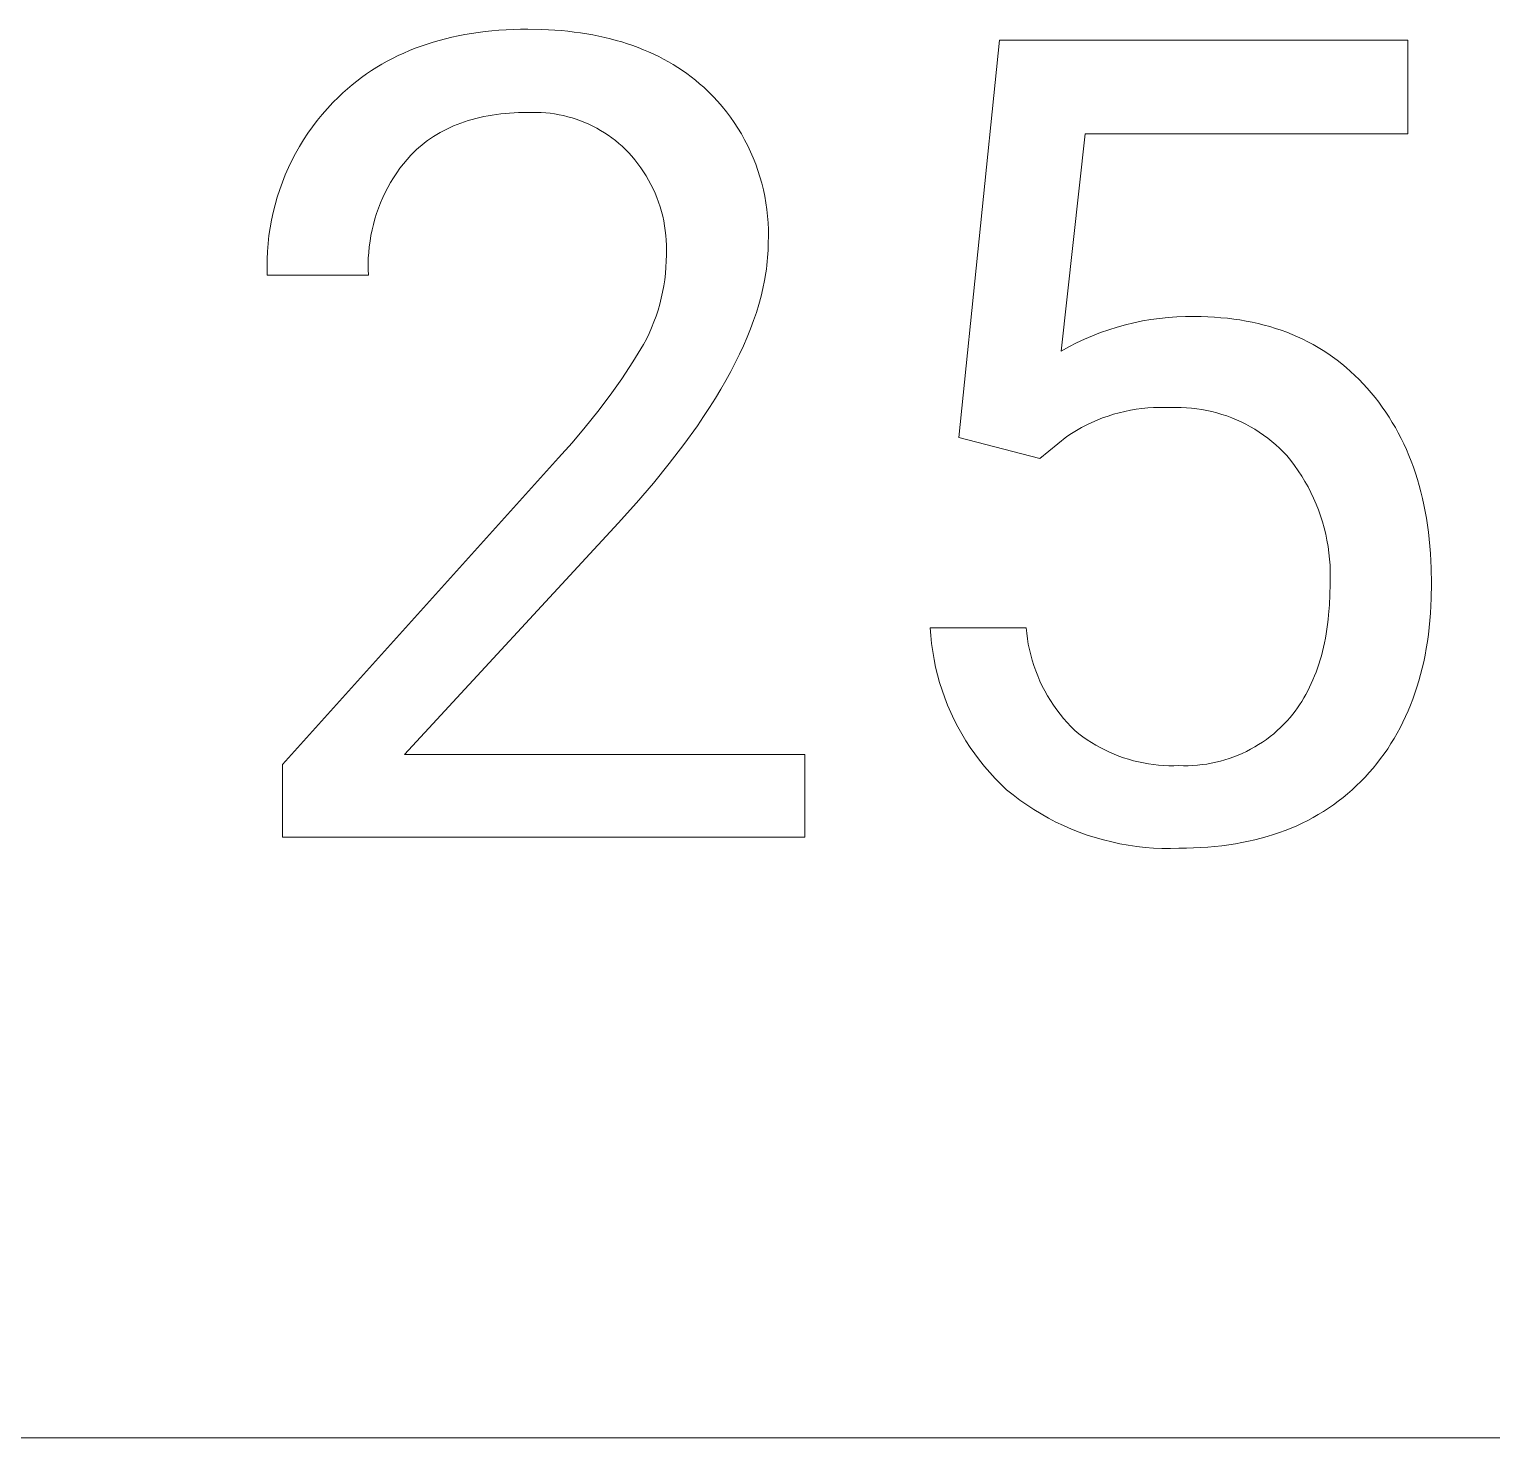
# Model space of a CAD drawing. Header units: millimetres. Extents: x -1656 to 3995, y -637 to 3312.
# Drawn here: x 3153 to 3251.1, y -320.6 to -226 of the extents above; entities that cross this region are included whole.
import ezdxf

# ---------------------------------------------------------------- set-up
doc = ezdxf.new("R2010")
doc.units = ezdxf.units.MM
doc.header["$MEASUREMENT"] = 0
doc.layers.add('Domyślny', color=7, linetype='Continuous', true_color=0x000000)

msp = doc.modelspace()

# ---------------------------------------------------------------- linework, layer by layer
at = {"layer": 'Domyślny', "color": 18, "lineweight": 15, "true_color": 0x000000}
for p, q in [((3180.485, -226.787), (3180.904, -226.677)), ((3180.904, -226.677), (3181.33, -226.575)), ((3181.33, -226.575), (3181.763, -226.482)), ((3181.763, -226.482), (3182.201, -226.398)), ((3182.201, -226.398), (3182.646, -226.322)), ((3182.646, -226.322), (3183.098, -226.256)), ((3183.098, -226.256), (3183.555, -226.199)), ((3183.555, -226.199), (3184.02, -226.15)), ((3184.02, -226.15), (3184.49, -226.11)), ((3184.49, -226.11), (3184.967, -226.079)), ((3184.967, -226.079), (3185.45, -226.057)), ((3185.45, -226.057), (3185.94, -226.044)), ((3185.94, -226.044), (3186.436, -226.04)), ((3186.436, -226.04), (3187.355, -226.055)), ((3187.355, -226.055), (3187.806, -226.074)), ((3187.806, -226.074), (3188.25, -226.1)), ((3188.25, -226.1), (3188.689, -226.135)), ((3188.689, -226.135), (3189.121, -226.176)), ((3189.121, -226.176), (3189.548, -226.226)), ((3189.548, -226.226), (3189.968, -226.283)), ((3189.968, -226.283), (3190.382, -226.348)), ((3190.382, -226.348), (3190.79, -226.42)), ((3190.79, -226.42), (3191.192, -226.5)), ((3191.192, -226.5), (3191.588, -226.587)), ((3191.588, -226.587), (3191.978, -226.682)), ((3191.978, -226.682), (3192.362, -226.785)), ((3177.725, -227.813), (3178.1, -227.64)), ((3178.1, -227.64), (3178.482, -227.475)), ((3178.482, -227.475), (3178.87, -227.32)), ((3178.87, -227.32), (3179.264, -227.173)), ((3179.264, -227.173), (3179.665, -227.036)), ((3179.665, -227.036), (3180.071, -226.907)), ((3180.071, -226.907), (3180.485, -226.787)), ((3192.362, -226.785), (3192.74, -226.895)), ((3192.74, -226.895), (3193.112, -227.013)), ((3193.112, -227.013), (3193.477, -227.139)), ((3193.477, -227.139), (3193.837, -227.272)), ((3193.837, -227.272), (3194.19, -227.413)), ((3194.19, -227.413), (3194.538, -227.561)), ((3194.538, -227.561), (3194.879, -227.717)), ((3194.879, -227.717), (3195.215, -227.881)), ((3215.357, -253.461), (3218.086, -226.777)), ((3218.086, -226.777), (3245.503, -226.777)), ((3245.503, -226.777), (3245.503, -233.062)), ((3175.944, -228.814), (3176.288, -228.596)), ((3176.288, -228.596), (3176.638, -228.387)), ((3176.638, -228.387), (3176.994, -228.186)), ((3176.994, -228.186), (3177.356, -227.995)), ((3177.356, -227.995), (3177.725, -227.813)), ((3195.215, -227.881), (3195.544, -228.052)), ((3195.544, -228.052), (3195.867, -228.231)), ((3195.867, -228.231), (3196.184, -228.417)), ((3196.184, -228.417), (3196.495, -228.611)), ((3196.495, -228.611), (3196.8, -228.813)), ((3174.633, -229.777), (3174.951, -229.522)), ((3174.951, -229.522), (3175.276, -229.277)), ((3175.276, -229.277), (3175.607, -229.041)), ((3175.607, -229.041), (3175.944, -228.814)), ((3196.8, -228.813), (3197.099, -229.022)), ((3197.099, -229.022), (3197.392, -229.239)), ((3197.392, -229.239), (3197.679, -229.463)), ((3197.679, -229.463), (3197.96, -229.695)), ((3173.341, -230.969), (3173.715, -230.593)), ((3173.715, -230.593), (3174.015, -230.312)), ((3174.015, -230.312), (3174.321, -230.04)), ((3174.321, -230.04), (3174.633, -229.777)), ((3197.96, -229.695), (3198.235, -229.935)), ((3198.235, -229.935), (3198.561, -230.243)), ((3198.561, -230.243), (3198.876, -230.563)), ((3198.876, -230.563), (3199.181, -230.893)), ((3172.631, -231.757), (3172.98, -231.357)), ((3172.98, -231.357), (3173.341, -230.969)), ((3185.504, -231.654), (3185.202, -231.673)), ((3185.81, -231.64), (3185.504, -231.654)), ((3186.121, -231.631), (3185.81, -231.64)), ((3186.436, -231.628), (3186.121, -231.631)), ((3186.736, -231.619), (3186.436, -231.628)), ((3187.036, -231.62), (3186.736, -231.619)), ((3187.335, -231.632), (3187.036, -231.62)), ((3187.634, -231.653), (3187.335, -231.632)), ((3187.932, -231.685), (3187.634, -231.653)), ((3199.181, -230.893), (3199.474, -231.233)), ((3199.474, -231.233), (3199.756, -231.582)), ((3199.756, -231.582), (3200.025, -231.941)), ((3171.67, -233.023), (3171.976, -232.591)), ((3171.976, -232.591), (3172.297, -232.168)), ((3172.297, -232.168), (3172.631, -231.757)), ((3181.449, -232.536), (3181.215, -232.639)), ((3181.688, -232.438), (3181.449, -232.536)), ((3181.931, -232.346), (3181.688, -232.438)), ((3182.179, -232.259), (3181.931, -232.346)), ((3182.432, -232.178), (3182.179, -232.259)), ((3182.689, -232.102), (3182.432, -232.178)), ((3182.95, -232.032), (3182.689, -232.102)), ((3183.216, -231.968), (3182.95, -232.032)), ((3183.486, -231.909), (3183.216, -231.968)), ((3183.761, -231.856), (3183.486, -231.909)), ((3184.04, -231.808), (3183.761, -231.856)), ((3184.324, -231.766), (3184.04, -231.808)), ((3184.612, -231.729), (3184.324, -231.766)), ((3184.905, -231.699), (3184.612, -231.729)), ((3185.202, -231.673), (3184.905, -231.699)), ((3188.229, -231.727), (3187.932, -231.685)), ((3188.525, -231.779), (3188.229, -231.727)), ((3188.818, -231.841), (3188.525, -231.779)), ((3189.109, -231.913), (3188.818, -231.841)), ((3189.398, -231.995), (3189.109, -231.913)), ((3189.683, -232.087), (3189.398, -231.995)), ((3189.965, -232.188), (3189.683, -232.087)), ((3190.244, -232.299), (3189.965, -232.188)), ((3190.519, -232.42), (3190.244, -232.299)), ((3190.789, -232.549), (3190.519, -232.42)), ((3191.055, -232.688), (3190.789, -232.549)), ((3200.025, -231.941), (3200.283, -232.309)), ((3200.283, -232.309), (3200.528, -232.685)), ((3171.102, -233.919), (3171.379, -233.466)), ((3171.379, -233.466), (3171.67, -233.023)), ((3179.698, -233.519), (3179.499, -233.667)), ((3179.901, -233.377), (3179.698, -233.519)), ((3180.109, -233.24), (3179.901, -233.377)), ((3180.321, -233.109), (3180.109, -233.24)), ((3180.538, -232.983), (3180.321, -233.109)), ((3180.759, -232.863), (3180.538, -232.983)), ((3180.985, -232.748), (3180.759, -232.863)), ((3181.215, -232.639), (3180.985, -232.748)), ((3191.316, -232.836), (3191.055, -232.688)), ((3191.571, -232.993), (3191.316, -232.836)), ((3191.821, -233.158), (3191.571, -232.993)), ((3192.066, -233.332), (3191.821, -233.158)), ((3192.304, -233.514), (3192.066, -233.332)), ((3192.536, -233.704), (3192.304, -233.514)), ((3200.528, -232.685), (3200.76, -233.069)), ((3200.76, -233.069), (3200.98, -233.461)), ((3200.98, -233.461), (3201.186, -233.859)), ((3223.844, -233.062), (3222.225, -247.646)), ((3245.503, -233.062), (3223.844, -233.062)), ((3170.596, -234.85), (3170.841, -234.38)), ((3170.841, -234.38), (3171.102, -233.919)), ((3178.57, -234.489), (3178.32, -234.776)), ((3178.747, -234.313), (3178.57, -234.489)), ((3178.928, -234.143), (3178.747, -234.313)), ((3179.114, -233.979), (3178.928, -234.143)), ((3179.304, -233.82), (3179.114, -233.979)), ((3179.499, -233.667), (3179.304, -233.82)), ((3192.762, -233.901), (3192.536, -233.704)), ((3192.98, -234.107), (3192.762, -233.901)), ((3193.192, -234.319), (3192.98, -234.107)), ((3193.41, -234.563), (3193.192, -234.319)), ((3193.62, -234.813), (3193.41, -234.563)), ((3201.186, -233.859), (3201.378, -234.265)), ((3201.378, -234.265), (3201.557, -234.677)), ((3170.153, -235.814), (3170.366, -235.328)), ((3170.366, -235.328), (3170.596, -234.85)), ((3177.849, -235.375), (3177.629, -235.687)), ((3178.079, -235.072), (3177.849, -235.375)), ((3178.32, -234.776), (3178.079, -235.072)), ((3193.821, -235.071), (3193.62, -234.813)), ((3194.013, -235.335), (3193.821, -235.071)), ((3194.196, -235.606), (3194.013, -235.335)), ((3201.557, -234.677), (3201.722, -235.094)), ((3201.722, -235.094), (3201.873, -235.517)), ((3201.873, -235.517), (3202.009, -235.945)), ((3169.776, -236.805), (3169.956, -236.306)), ((3169.956, -236.306), (3170.153, -235.814)), ((3177.223, -236.332), (3177.037, -236.664)), ((3177.421, -236.006), (3177.223, -236.332)), ((3177.629, -235.687), (3177.421, -236.006)), ((3194.369, -235.883), (3194.196, -235.606)), ((3194.533, -236.165), (3194.369, -235.883)), ((3194.688, -236.453), (3194.533, -236.165)), ((3194.832, -236.747), (3194.688, -236.453)), ((3202.009, -235.945), (3202.131, -236.377)), ((3202.131, -236.377), (3202.239, -236.813)), ((3169.466, -237.819), (3169.612, -237.309)), ((3169.612, -237.309), (3169.776, -236.805)), ((3176.699, -237.347), (3176.547, -237.697)), ((3176.862, -237.003), (3176.699, -237.347)), ((3177.037, -236.664), (3176.862, -237.003)), ((3194.966, -237.045), (3194.832, -236.747)), ((3195.09, -237.347), (3194.966, -237.045)), ((3195.203, -237.654), (3195.09, -237.347)), ((3202.239, -236.813), (3202.331, -237.252)), ((3202.331, -237.252), (3202.409, -237.694)), ((3169.225, -238.851), (3169.337, -238.333)), ((3169.337, -238.333), (3169.466, -237.819)), ((3176.281, -238.412), (3176.167, -238.775)), ((3176.408, -238.052), (3176.281, -238.412)), ((3176.547, -237.697), (3176.408, -238.052)), ((3195.306, -237.964), (3195.203, -237.654)), ((3195.398, -238.277), (3195.306, -237.964)), ((3195.479, -238.594), (3195.398, -238.277)), ((3202.409, -237.694), (3202.472, -238.138)), ((3202.472, -238.138), (3202.521, -238.585)), ((3169.054, -239.897), (3169.131, -239.373)), ((3169.131, -239.373), (3169.225, -238.851)), ((3176.065, -239.142), (3175.976, -239.513)), ((3176.167, -238.775), (3176.065, -239.142)), ((3195.55, -238.913), (3195.479, -238.594)), ((3195.609, -239.234), (3195.55, -238.913)), ((3195.657, -239.558), (3195.609, -239.234)), ((3202.521, -238.585), (3202.554, -239.032)), ((3202.554, -239.032), (3202.572, -239.481)), ((3202.572, -239.481), (3202.575, -239.93)), ((3168.953, -240.953), (3168.995, -240.424)), ((3168.995, -240.424), (3169.054, -239.897)), ((3175.836, -240.262), (3175.786, -240.64)), ((3175.9, -239.886), (3175.836, -240.262)), ((3175.976, -239.513), (3175.9, -239.886)), ((3195.695, -239.882), (3195.657, -239.558)), ((3195.721, -240.208), (3195.695, -239.882)), ((3195.736, -240.534), (3195.721, -240.208)), ((3202.563, -240.379), (3202.56, -240.626)), ((3202.575, -239.93), (3202.563, -240.379)), ((3168.929, -241.482), (3168.953, -240.953)), ((3175.724, -241.4), (3175.712, -241.781)), ((3175.748, -241.019), (3175.724, -241.4)), ((3175.786, -240.64), (3175.748, -241.019)), ((3195.724, -241.606), (3195.732, -241.188)), ((3195.732, -241.188), (3195.739, -240.861)), ((3195.739, -240.861), (3195.736, -240.534)), ((3202.524, -241.375), (3202.501, -241.628)), ((3202.541, -241.124), (3202.524, -241.375)), ((3202.553, -240.874), (3202.541, -241.124)), ((3202.56, -240.626), (3202.553, -240.874)), ((3168.924, -242.013), (3168.929, -241.482)), ((3168.935, -242.543), (3168.924, -242.013)), ((3175.712, -241.781), (3175.714, -242.162)), ((3175.714, -242.162), (3175.729, -242.543)), ((3195.617, -242.858), (3195.667, -242.442)), ((3195.667, -242.442), (3195.702, -242.025)), ((3195.702, -242.025), (3195.724, -241.606)), ((3202.406, -242.396), (3202.317, -242.915)), ((3202.443, -242.138), (3202.406, -242.396)), ((3202.474, -241.883), (3202.443, -242.138)), ((3202.501, -241.628), (3202.474, -241.883)), ((3175.729, -242.543), (3168.935, -242.543)), ((3195.477, -243.683), (3195.554, -243.271)), ((3195.554, -243.271), (3195.617, -242.858)), ((3202.317, -242.915), (3202.209, -243.441)), ((3195.283, -244.497), (3195.387, -244.092)), ((3195.387, -244.092), (3195.477, -243.683)), ((3202.082, -243.972), (3201.934, -244.51)), ((3202.209, -243.441), (3202.082, -243.972)), ((3194.891, -245.69), (3195.035, -245.297)), ((3195.035, -245.297), (3195.166, -244.899)), ((3195.166, -244.899), (3195.283, -244.497)), ((3201.768, -245.053), (3201.581, -245.603)), ((3201.934, -244.51), (3201.768, -245.053)), ((3228.832, -245.451), (3229.413, -245.392)), ((3229.413, -245.392), (3229.996, -245.352)), ((3229.996, -245.352), (3230.58, -245.332)), ((3230.58, -245.332), (3231.164, -245.331)), ((3231.164, -245.331), (3231.62, -245.336)), ((3231.62, -245.336), (3232.069, -245.35)), ((3232.069, -245.35), (3232.513, -245.374)), ((3232.513, -245.374), (3232.95, -245.407)), ((3194.565, -246.462), (3194.735, -246.079)), ((3194.735, -246.079), (3194.891, -245.69)), ((3201.375, -246.158), (3201.149, -246.72)), ((3201.581, -245.603), (3201.375, -246.158)), ((3224.866, -246.407), (3225.418, -246.214)), ((3225.418, -246.214), (3225.975, -246.039)), ((3225.975, -246.039), (3226.538, -245.883)), ((3226.538, -245.883), (3227.106, -245.746)), ((3227.106, -245.746), (3227.678, -245.628)), ((3227.678, -245.628), (3228.253, -245.53)), ((3228.253, -245.53), (3228.832, -245.451)), ((3232.95, -245.407), (3233.382, -245.449)), ((3233.382, -245.449), (3233.807, -245.5)), ((3233.807, -245.5), (3234.227, -245.561)), ((3234.227, -245.561), (3234.64, -245.632)), ((3234.64, -245.632), (3235.047, -245.711)), ((3235.047, -245.711), (3235.449, -245.801)), ((3235.449, -245.801), (3235.844, -245.899)), ((3235.844, -245.899), (3236.233, -246.007)), ((3236.233, -246.007), (3236.617, -246.125)), ((3236.617, -246.125), (3236.994, -246.252)), ((3236.994, -246.252), (3237.366, -246.388)), ((3193.477, -248.369), (3194.189, -247.21)), ((3194.189, -247.21), (3194.383, -246.839)), ((3194.383, -246.839), (3194.565, -246.462)), ((3200.903, -247.287), (3200.638, -247.861)), ((3201.149, -246.72), (3200.903, -247.287)), ((3222.736, -247.363), (3223.256, -247.097)), ((3223.256, -247.097), (3223.785, -246.849)), ((3223.785, -246.849), (3224.322, -246.619)), ((3224.322, -246.619), (3224.866, -246.407)), ((3237.366, -246.388), (3237.731, -246.533)), ((3237.731, -246.533), (3238.091, -246.689)), ((3238.091, -246.689), (3238.444, -246.853)), ((3238.444, -246.853), (3238.792, -247.027)), ((3238.792, -247.027), (3239.134, -247.211)), ((3239.134, -247.211), (3239.47, -247.403)), ((3200.638, -247.861), (3200.353, -248.44)), ((3222.225, -247.646), (3222.736, -247.363)), ((3239.47, -247.403), (3239.8, -247.606)), ((3239.8, -247.606), (3240.124, -247.817)), ((3240.124, -247.817), (3240.442, -248.039)), ((3240.442, -248.039), (3240.754, -248.269)), ((3240.754, -248.269), (3241.06, -248.509)), ((3192.73, -249.505), (3193.477, -248.369)), ((3200.048, -249.025), (3199.724, -249.617)), ((3200.353, -248.44), (3200.048, -249.025)), ((3241.06, -248.509), (3241.361, -248.759)), ((3241.361, -248.759), (3241.655, -249.018)), ((3241.655, -249.018), (3241.944, -249.286)), ((3241.944, -249.286), (3242.226, -249.564)), ((3191.948, -250.618), (3192.73, -249.505)), ((3199.38, -250.214), (3199.016, -250.817)), ((3199.724, -249.617), (3199.38, -250.214)), ((3242.226, -249.564), (3242.503, -249.852)), ((3242.503, -249.852), (3242.774, -250.149)), ((3242.774, -250.149), (3243.038, -250.456)), ((3191.132, -251.706), (3191.948, -250.618)), ((3199.016, -250.817), (3198.633, -251.426)), ((3243.038, -250.456), (3243.294, -250.769)), ((3243.294, -250.769), (3243.542, -251.089)), ((3243.542, -251.089), (3243.781, -251.416)), ((3190.282, -252.768), (3191.132, -251.706)), ((3198.23, -252.041), (3197.807, -252.662)), ((3198.633, -251.426), (3198.23, -252.041)), ((3225.009, -252.138), (3224.648, -252.28)), ((3225.375, -252.008), (3225.009, -252.138)), ((3225.745, -251.891), (3225.375, -252.008)), ((3226.119, -251.788), (3225.745, -251.891)), ((3226.497, -251.697), (3226.119, -251.788)), ((3226.877, -251.619), (3226.497, -251.697)), ((3227.26, -251.554), (3226.877, -251.619)), ((3227.645, -251.503), (3227.26, -251.554)), ((3228.031, -251.465), (3227.645, -251.503)), ((3228.419, -251.441), (3228.031, -251.465)), ((3228.807, -251.429), (3228.419, -251.441)), ((3229.195, -251.432), (3228.807, -251.429)), ((3229.583, -251.447), (3229.195, -251.432)), ((3229.931, -251.438), (3229.583, -251.447)), ((3230.279, -251.441), (3229.931, -251.438)), ((3230.627, -251.455), (3230.279, -251.441)), ((3230.974, -251.482), (3230.627, -251.455)), ((3231.32, -251.521), (3230.974, -251.482)), ((3231.664, -251.573), (3231.32, -251.521)), ((3232.007, -251.636), (3231.664, -251.573)), ((3232.346, -251.711), (3232.007, -251.636)), ((3232.683, -251.798), (3232.346, -251.711)), ((3233.017, -251.896), (3232.683, -251.798)), ((3233.348, -252.006), (3233.017, -251.896)), ((3233.674, -252.128), (3233.348, -252.006)), ((3233.995, -252.261), (3233.674, -252.128)), ((3234.312, -252.405), (3233.995, -252.261)), ((3243.781, -251.416), (3244.012, -251.749)), ((3244.012, -251.749), (3244.234, -252.089)), ((3244.234, -252.089), (3244.449, -252.435)), ((3189.4, -253.804), (3190.282, -252.768)), ((3197.807, -252.662), (3196.902, -253.922)), ((3222.926, -253.172), (3222.602, -253.385)), ((3223.258, -252.97), (3222.926, -253.172)), ((3223.596, -252.779), (3223.258, -252.97)), ((3223.941, -252.601), (3223.596, -252.779)), ((3224.291, -252.434), (3223.941, -252.601)), ((3224.648, -252.28), (3224.291, -252.434)), ((3234.624, -252.56), (3234.312, -252.405)), ((3234.93, -252.725), (3234.624, -252.56)), ((3235.23, -252.902), (3234.93, -252.725)), ((3235.524, -253.089), (3235.23, -252.902)), ((3235.811, -253.285), (3235.524, -253.089)), ((3244.449, -252.435), (3244.654, -252.788)), ((3244.654, -252.788), (3244.852, -253.148)), ((3244.852, -253.148), (3245.041, -253.514)), ((3188.487, -254.812), (3189.4, -253.804)), ((3196.902, -253.922), (3195.919, -255.205)), ((3220.795, -254.853), (3215.357, -253.461)), ((3222.602, -253.385), (3220.795, -254.853)), ((3236.091, -253.492), (3235.811, -253.285)), ((3236.364, -253.709), (3236.091, -253.492)), ((3236.628, -253.934), (3236.364, -253.709)), ((3236.885, -254.169), (3236.628, -253.934)), ((3237.134, -254.413), (3236.885, -254.169)), ((3245.041, -253.514), (3245.222, -253.887)), ((3245.222, -253.887), (3245.395, -254.266)), ((3169.97, -275.399), (3188.487, -254.812)), ((3195.919, -255.205), (3194.857, -256.512)), ((3237.374, -254.665), (3237.134, -254.413)), ((3237.64, -254.995), (3237.374, -254.665)), ((3237.895, -255.333), (3237.64, -254.995)), ((3245.395, -254.266), (3245.559, -254.653)), ((3245.559, -254.653), (3245.715, -255.045)), ((3245.715, -255.045), (3245.863, -255.445)), ((3238.138, -255.681), (3237.895, -255.333)), ((3238.37, -256.036), (3238.138, -255.681)), ((3238.589, -256.398), (3238.37, -256.036)), ((3245.863, -255.445), (3246.002, -255.851)), ((3246.002, -255.851), (3246.132, -256.263)), ((3194.857, -256.512), (3193.715, -257.843)), ((3238.796, -256.768), (3238.589, -256.398)), ((3238.99, -257.145), (3238.796, -256.768)), ((3239.171, -257.528), (3238.99, -257.145)), ((3246.132, -256.263), (3246.255, -256.682)), ((3246.255, -256.682), (3246.369, -257.108)), ((3246.369, -257.108), (3246.474, -257.541)), ((3193.715, -257.843), (3192.495, -259.196)), ((3239.34, -257.917), (3239.171, -257.528)), ((3239.495, -258.311), (3239.34, -257.917)), ((3246.474, -257.541), (3246.572, -257.98)), ((3246.572, -257.98), (3246.66, -258.425)), ((3239.636, -258.711), (3239.495, -258.311)), ((3239.764, -259.115), (3239.636, -258.711)), ((3239.878, -259.523), (3239.764, -259.115)), ((3246.66, -258.425), (3246.741, -258.878)), ((3246.741, -258.878), (3246.813, -259.337)), ((3192.495, -259.196), (3178.156, -274.74)), ((3239.979, -259.935), (3239.878, -259.523)), ((3240.065, -260.35), (3239.979, -259.935)), ((3246.813, -259.337), (3246.876, -259.802)), ((3246.876, -259.802), (3246.931, -260.274)), ((3240.137, -260.767), (3240.065, -260.35)), ((3240.196, -261.187), (3240.137, -260.767)), ((3246.931, -260.274), (3246.978, -260.753)), ((3246.978, -260.753), (3247.016, -261.238)), ((3240.239, -261.609), (3240.196, -261.187)), ((3240.269, -262.031), (3240.239, -261.609)), ((3240.284, -262.455), (3240.269, -262.031)), ((3247.016, -261.238), (3247.046, -261.73)), ((3247.046, -261.73), (3247.067, -262.229)), ((3240.272, -263.302), (3240.285, -262.879)), ((3240.285, -262.879), (3240.284, -262.455)), ((3247.067, -262.229), (3247.084, -263.246)), ((3240.23, -264.689), (3240.261, -264.005)), ((3240.261, -264.005), (3240.272, -263.302)), ((3247.084, -263.246), (3247.066, -264.263)), ((3240.178, -265.353), (3240.23, -264.689)), ((3247.045, -264.761), (3247.014, -265.253)), ((3247.066, -264.263), (3247.045, -264.761)), ((3240.061, -266.314), (3240.106, -265.998)), ((3240.106, -265.998), (3240.145, -265.678)), ((3240.145, -265.678), (3240.178, -265.353)), ((3246.975, -265.737), (3246.927, -266.215)), ((3247.014, -265.253), (3246.975, -265.737)), ((3213.474, -266.754), (3213.438, -266.219)), ((3213.438, -266.219), (3219.873, -266.219)), ((3213.529, -267.287), (3213.474, -266.754)), ((3219.873, -266.219), (3219.91, -266.589)), ((3219.91, -266.589), (3219.959, -266.958)), ((3219.959, -266.958), (3220.021, -267.325)), ((3239.898, -267.23), (3239.957, -266.93)), ((3239.957, -266.93), (3240.012, -266.624)), ((3240.012, -266.624), (3240.061, -266.314)), ((3246.87, -266.687), (3246.805, -267.151)), ((3246.927, -266.215), (3246.87, -266.687)), ((3213.601, -267.818), (3213.529, -267.287)), ((3213.692, -268.347), (3213.601, -267.818)), ((3220.021, -267.325), (3220.095, -267.689)), ((3220.095, -267.689), (3220.182, -268.051)), ((3239.687, -268.104), (3239.762, -267.818)), ((3239.762, -267.818), (3239.833, -267.526)), ((3239.833, -267.526), (3239.898, -267.23)), ((3246.731, -267.609), (3246.648, -268.06)), ((3246.805, -267.151), (3246.731, -267.609)), ((3213.8, -268.872), (3213.692, -268.347)), ((3213.926, -269.393), (3213.8, -268.872)), ((3220.182, -268.051), (3220.282, -268.409)), ((3220.282, -268.409), (3220.394, -268.764)), ((3220.394, -268.764), (3220.517, -269.115)), ((3239.332, -269.202), (3239.429, -268.934)), ((3239.429, -268.934), (3239.52, -268.662)), ((3239.52, -268.662), (3239.606, -268.386)), ((3239.606, -268.386), (3239.687, -268.104)), ((3246.457, -268.941), (3246.348, -269.372)), ((3246.557, -268.504), (3246.457, -268.941)), ((3246.648, -268.06), (3246.557, -268.504)), ((3214.069, -269.909), (3213.926, -269.393)), ((3214.23, -270.42), (3214.069, -269.909)), ((3220.517, -269.115), (3220.653, -269.461)), ((3220.653, -269.461), (3220.801, -269.803)), ((3220.801, -269.803), (3220.96, -270.139)), ((3239.011, -269.974), (3239.124, -269.722)), ((3239.124, -269.722), (3239.231, -269.464)), ((3239.231, -269.464), (3239.332, -269.202)), ((3246.23, -269.796), (3246.104, -270.213)), ((3246.348, -269.372), (3246.23, -269.796)), ((3214.408, -270.926), (3214.23, -270.42)), ((3220.96, -270.139), (3221.131, -270.469)), ((3221.131, -270.469), (3221.313, -270.794)), ((3221.313, -270.794), (3221.506, -271.112)), ((3238.51, -270.938), (3238.643, -270.704)), ((3238.643, -270.704), (3238.771, -270.466)), ((3238.771, -270.466), (3238.894, -270.223)), ((3238.894, -270.223), (3239.011, -269.974)), ((3245.969, -270.623), (3245.825, -271.026)), ((3246.104, -270.213), (3245.969, -270.623)), ((3214.603, -271.425), (3214.408, -270.926)), ((3214.815, -271.918), (3214.603, -271.425)), ((3221.506, -271.112), (3221.71, -271.423)), ((3221.71, -271.423), (3221.925, -271.727)), ((3221.925, -271.727), (3222.15, -272.023)), ((3237.765, -272.036), (3237.924, -271.826)), ((3237.924, -271.826), (3238.079, -271.611)), ((3238.079, -271.611), (3238.228, -271.391)), ((3238.228, -271.391), (3238.371, -271.167)), ((3238.371, -271.167), (3238.51, -270.938)), ((3245.511, -271.812), (3245.342, -272.194)), ((3245.673, -271.422), (3245.511, -271.812)), ((3245.825, -271.026), (3245.673, -271.422)), ((3215.043, -272.403), (3214.815, -271.918)), ((3215.287, -272.88), (3215.043, -272.403)), ((3215.548, -273.348), (3215.287, -272.88)), ((3222.15, -272.023), (3222.385, -272.311)), ((3222.385, -272.311), (3222.63, -272.591)), ((3222.63, -272.591), (3222.884, -272.863)), ((3222.884, -272.863), (3223.148, -273.125)), ((3236.956, -272.921), (3237.178, -272.701)), ((3237.178, -272.701), (3237.393, -272.475)), ((3237.393, -272.475), (3237.6, -272.241)), ((3237.6, -272.241), (3237.765, -272.036)), ((3245.163, -272.57), (3244.976, -272.939)), ((3245.342, -272.194), (3245.163, -272.57)), ((3215.824, -273.808), (3215.548, -273.348)), ((3216.115, -274.257), (3215.824, -273.808)), ((3223.148, -273.125), (3223.414, -273.34)), ((3223.414, -273.34), (3223.688, -273.546)), ((3223.688, -273.546), (3223.969, -273.743)), ((3223.969, -273.743), (3224.256, -273.93)), ((3235.742, -273.899), (3235.998, -273.72)), ((3235.998, -273.72), (3236.247, -273.532)), ((3236.247, -273.532), (3236.49, -273.336)), ((3236.49, -273.336), (3236.727, -273.132)), ((3236.727, -273.132), (3236.956, -272.921)), ((3244.575, -273.656), (3244.362, -274.005)), ((3244.78, -273.301), (3244.575, -273.656)), ((3244.976, -272.939), (3244.78, -273.301)), ((3178.156, -274.74), (3205.028, -274.74)), ((3205.028, -274.74), (3205.028, -280.291)), ((3216.422, -274.697), (3216.115, -274.257)), ((3216.743, -275.126), (3216.422, -274.697)), ((3224.256, -273.93), (3224.549, -274.107)), ((3224.549, -274.107), (3224.848, -274.275)), ((3224.848, -274.275), (3225.152, -274.432)), ((3225.152, -274.432), (3225.462, -274.579)), ((3225.462, -274.579), (3225.776, -274.715)), ((3225.776, -274.715), (3226.095, -274.841)), ((3226.095, -274.841), (3226.418, -274.955)), ((3233.804, -274.898), (3234.095, -274.784)), ((3234.095, -274.784), (3234.381, -274.66)), ((3234.381, -274.66), (3234.663, -274.526)), ((3234.663, -274.526), (3234.941, -274.383)), ((3234.941, -274.383), (3235.213, -274.231)), ((3235.213, -274.231), (3235.48, -274.069)), ((3235.48, -274.069), (3235.742, -273.899)), ((3243.909, -274.68), (3243.669, -275.008)), ((3244.14, -274.346), (3243.909, -274.68)), ((3244.362, -274.005), (3244.14, -274.346)), ((3169.97, -280.291), (3169.97, -275.399)), ((3217.079, -275.544), (3216.743, -275.126)), ((3217.428, -275.951), (3217.079, -275.544)), ((3226.418, -274.955), (3226.744, -275.059)), ((3226.744, -275.059), (3227.074, -275.152)), ((3227.074, -275.152), (3227.407, -275.234)), ((3227.407, -275.234), (3227.742, -275.304)), ((3227.742, -275.304), (3228.08, -275.363)), ((3228.08, -275.363), (3228.419, -275.411)), ((3228.419, -275.411), (3228.76, -275.448)), ((3228.76, -275.448), (3229.101, -275.472)), ((3229.101, -275.472), (3229.444, -275.486)), ((3229.444, -275.486), (3229.786, -275.487)), ((3229.786, -275.487), (3230.129, -275.478)), ((3230.129, -275.478), (3230.441, -275.487)), ((3230.441, -275.487), (3230.753, -275.485)), ((3230.753, -275.485), (3231.065, -275.473)), ((3231.065, -275.473), (3231.376, -275.45)), ((3231.376, -275.45), (3231.687, -275.417)), ((3231.687, -275.417), (3231.996, -275.374)), ((3231.996, -275.374), (3232.303, -275.32)), ((3232.303, -275.32), (3232.609, -275.256)), ((3232.609, -275.256), (3232.912, -275.182)), ((3232.912, -275.182), (3233.213, -275.097)), ((3233.213, -275.097), (3233.51, -275.003)), ((3233.51, -275.003), (3233.804, -274.898)), ((3243.164, -275.642), (3242.898, -275.949)), ((3243.421, -275.329), (3243.164, -275.642)), ((3243.669, -275.008), (3243.421, -275.329)), ((3217.791, -276.345), (3217.428, -275.951)), ((3218.167, -276.727), (3217.791, -276.345)), ((3218.556, -277.096), (3218.167, -276.727)), ((3242.342, -276.543), (3242.052, -276.827)), ((3242.624, -276.249), (3242.342, -276.543)), ((3242.898, -275.949), (3242.624, -276.249)), ((3218.998, -277.453), (3218.556, -277.096)), ((3219.452, -277.795), (3218.998, -277.453)), ((3241.142, -277.624), (3240.825, -277.871)), ((3241.453, -277.368), (3241.142, -277.624)), ((3241.756, -277.102), (3241.453, -277.368)), ((3242.052, -276.827), (3241.756, -277.102)), ((3219.917, -278.122), (3219.452, -277.795)), ((3220.393, -278.433), (3219.917, -278.122)), ((3220.878, -278.728), (3220.393, -278.433)), ((3221.374, -279.007), (3220.878, -278.728)), ((3239.485, -278.767), (3239.132, -278.968)), ((3239.83, -278.557), (3239.485, -278.767)), ((3240.169, -278.338), (3239.83, -278.557)), ((3240.5, -278.109), (3240.169, -278.338)), ((3240.825, -277.871), (3240.5, -278.109)), ((3221.878, -279.268), (3221.374, -279.007)), ((3222.391, -279.513), (3221.878, -279.268)), ((3222.912, -279.74), (3222.391, -279.513)), ((3223.441, -279.95), (3222.912, -279.74)), ((3237.653, -279.677), (3237.266, -279.831)), ((3238.033, -279.514), (3237.653, -279.677)), ((3238.407, -279.341), (3238.033, -279.514)), ((3238.773, -279.159), (3238.407, -279.341)), ((3239.132, -278.968), (3238.773, -279.159)), ((3205.028, -280.291), (3169.97, -280.291)), ((3223.976, -280.142), (3223.441, -279.95)), ((3224.517, -280.316), (3223.976, -280.142)), ((3225.063, -280.471), (3224.517, -280.316)), ((3225.615, -280.609), (3225.063, -280.471)), ((3226.171, -280.727), (3225.615, -280.609)), ((3226.73, -280.827), (3226.171, -280.727)), ((3233.918, -280.729), (3233.468, -280.799)), ((3234.36, -280.65), (3233.918, -280.729)), ((3234.796, -280.561), (3234.36, -280.65)), ((3235.225, -280.463), (3234.796, -280.561)), ((3235.647, -280.355), (3235.225, -280.463)), ((3236.062, -280.238), (3235.647, -280.355)), ((3236.47, -280.112), (3236.062, -280.238)), ((3236.871, -279.976), (3236.47, -280.112)), ((3237.266, -279.831), (3236.871, -279.976)), ((3227.293, -280.908), (3226.73, -280.827)), ((3227.858, -280.97), (3227.293, -280.908)), ((3228.425, -281.013), (3227.858, -280.97)), ((3228.992, -281.038), (3228.425, -281.013)), ((3229.561, -281.043), (3228.992, -281.038)), ((3230.129, -281.029), (3229.561, -281.043)), ((3230.627, -281.024), (3230.129, -281.029)), ((3231.117, -281.01), (3230.627, -281.024)), ((3231.601, -280.987), (3231.117, -281.01)), ((3232.078, -280.954), (3231.601, -280.987)), ((3232.548, -280.912), (3232.078, -280.954)), ((3233.012, -280.86), (3232.548, -280.912)), ((3233.468, -280.799), (3233.012, -280.86)), ((1859.778, -320.61), (3995.331, -320.61))]:
    msp.add_line(p, q, dxfattribs=at)

doc.saveas('drawing.dxf')
